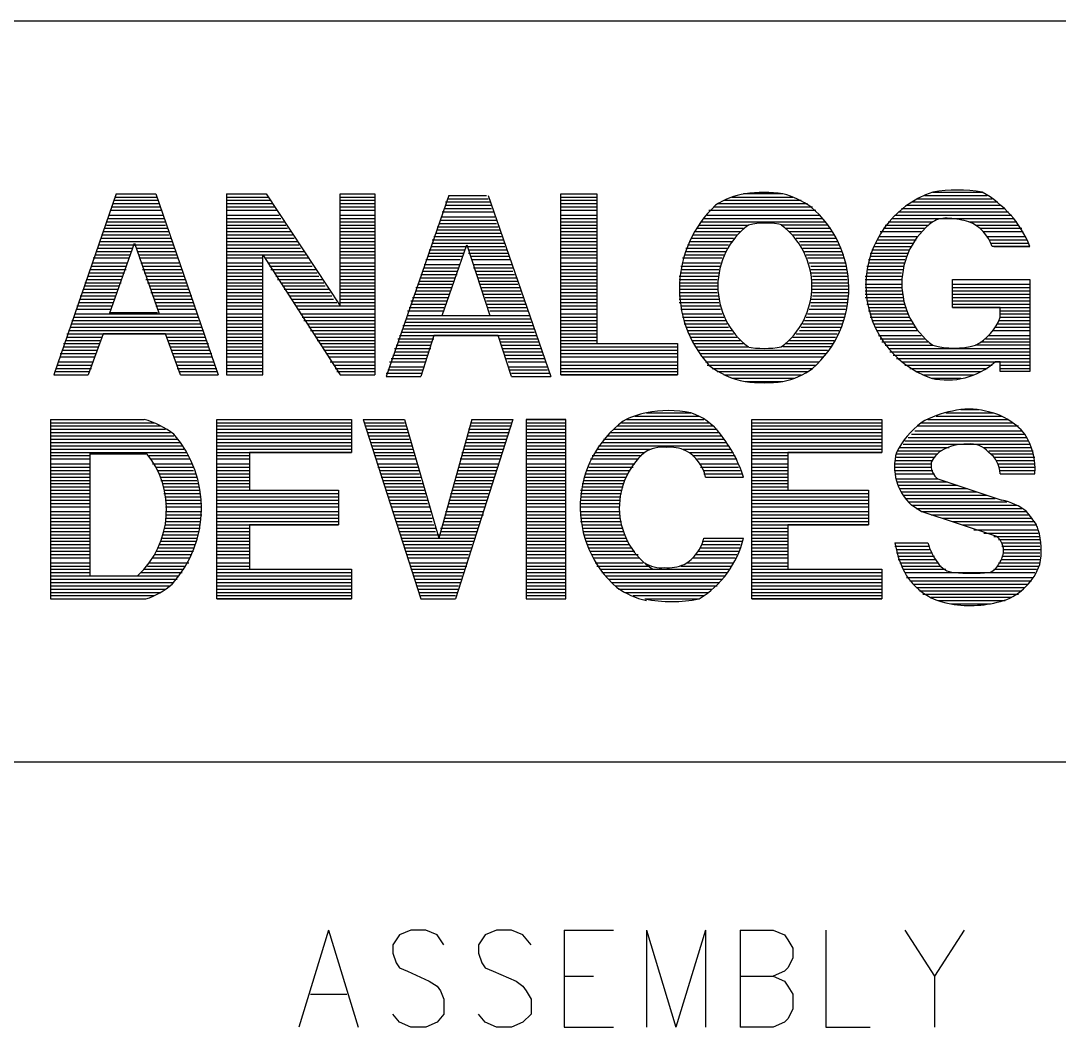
# Model space of a CAD drawing. Extents: x 11.9 to 28.1, y 10.8 to 21.2.
# Drawn here: x 25.969 to 26.6, y 11.438 to 12.049 of the extents above; entities that cross this region are included whole.
import ezdxf

# ---------------------------------------------------------------- set-up
doc = ezdxf.new("R2010")
doc.units = 0
doc.header["$MEASUREMENT"] = 0
doc.layers.add('LAYNR1', color=2, linetype='Continuous')

msp = doc.modelspace()

# ---------------------------------------------------------------- linework, layer by layer
at = {"layer": 'LAYNR1', "color": 7}
for points in [[(23.388, 12.049), (28.092, 12.049)], [(26.027, 11.944), (25.989, 11.834)], [(26.026, 11.942), (26.052, 11.942)], [(26.027, 11.944), (26.051, 11.944)], [(26.051, 11.944), (26.089, 11.834)], [(26.094, 11.944), (26.094, 11.834)], [(26.094, 11.944), (26.118, 11.944)], [(26.094, 11.942), (26.119, 11.942)], [(26.118, 11.944), (26.163, 11.876)], [(26.163, 11.944), (26.184, 11.944)], [(26.163, 11.876), (26.163, 11.944)], [(26.163, 11.944), (26.184, 11.944)], [(26.163, 11.942), (26.184, 11.942)], [(26.184, 11.944), (26.184, 11.834)], [(26.229, 11.943), (26.191, 11.833)], [(26.229, 11.943), (26.252, 11.943)], [(26.253, 11.943), (26.291, 11.833)], [(26.297, 11.944), (26.319, 11.944)], [(26.297, 11.834), (26.297, 11.944)], [(26.297, 11.944), (26.319, 11.944)], [(26.297, 11.942), (26.319, 11.942)], [(26.319, 11.944), (26.319, 11.853)], [(26.401, 11.942), (26.438, 11.942)], [(26.432, 11.944), (26.408, 11.944)], [(26.518, 11.943), (26.556, 11.943)], [(26.523, 11.945), (26.553, 11.945)], [(26.024, 11.936), (26.054, 11.936)], [(26.025, 11.938), (26.053, 11.938)], [(26.026, 11.94), (26.052, 11.94)], [(26.094, 11.94), (26.121, 11.94)], [(26.094, 11.938), (26.122, 11.938)], [(26.094, 11.936), (26.123, 11.936)], [(26.163, 11.94), (26.184, 11.94)], [(26.163, 11.938), (26.184, 11.938)], [(26.163, 11.936), (26.184, 11.936)], [(26.227, 11.939), (26.254, 11.939)], [(26.227, 11.937), (26.255, 11.937)], [(26.228, 11.941), (26.253, 11.941)], [(26.297, 11.94), (26.319, 11.94)], [(26.297, 11.938), (26.319, 11.938)], [(26.297, 11.936), (26.319, 11.936)], [(26.39, 11.936), (26.45, 11.936)], [(26.392, 11.938), (26.447, 11.938)], [(26.396, 11.94), (26.443, 11.94)], [(26.507, 11.937), (26.564, 11.937)], [(26.51, 11.939), (26.562, 11.939)], [(26.513, 11.941), (26.559, 11.941)], [(26.022, 11.929), (26.056, 11.929)], [(26.023, 11.931), (26.055, 11.931)], [(26.024, 11.934), (26.054, 11.934)], [(26.094, 11.934), (26.125, 11.934)], [(26.094, 11.931), (26.126, 11.931)], [(26.094, 11.929), (26.127, 11.929)], [(26.163, 11.934), (26.184, 11.934)], [(26.163, 11.931), (26.184, 11.931)], [(26.163, 11.929), (26.184, 11.929)], [(26.225, 11.933), (26.256, 11.933)], [(26.225, 11.93), (26.257, 11.93)], [(26.226, 11.935), (26.255, 11.935)], [(26.297, 11.934), (26.319, 11.934)], [(26.297, 11.931), (26.319, 11.931)], [(26.297, 11.929), (26.319, 11.929)], [(26.384, 11.929), (26.456, 11.929)], [(26.386, 11.931), (26.454, 11.931)], [(26.387, 11.934), (26.452, 11.934)], [(26.498, 11.929), (26.572, 11.929)], [(26.5, 11.931), (26.571, 11.931)], [(26.502, 11.933), (26.569, 11.933)], [(26.504, 11.935), (26.567, 11.935)], [(26.02, 11.923), (26.058, 11.923)], [(26.021, 11.927), (26.057, 11.927)], [(26.021, 11.925), (26.057, 11.925)], [(26.094, 11.927), (26.129, 11.927)], [(26.094, 11.925), (26.13, 11.925)], [(26.094, 11.923), (26.131, 11.923)], [(26.163, 11.927), (26.184, 11.927)], [(26.163, 11.925), (26.184, 11.925)], [(26.163, 11.923), (26.184, 11.923)], [(26.222, 11.924), (26.259, 11.924)], [(26.223, 11.926), (26.258, 11.926)], [(26.224, 11.928), (26.258, 11.928)], [(26.297, 11.927), (26.319, 11.927)], [(26.297, 11.925), (26.319, 11.925)], [(26.297, 11.923), (26.319, 11.923)], [(26.38, 11.923), (26.408, 11.923)], [(26.381, 11.925), (26.411, 11.925)], [(26.382, 11.927), (26.458, 11.927)], [(26.459, 11.925), (26.431, 11.925)], [(26.434, 11.923), (26.461, 11.923)], [(26.493, 11.923), (26.518, 11.923)], [(26.494, 11.925), (26.52, 11.925)], [(26.496, 11.927), (26.523, 11.927)], [(26.545, 11.927), (26.574, 11.927)], [(26.549, 11.925), (26.575, 11.925)], [(26.552, 11.923), (26.577, 11.923)], [(26.018, 11.919), (26.059, 11.919)], [(26.018, 11.917), (26.06, 11.917)], [(26.019, 11.921), (26.059, 11.921)], [(26.094, 11.921), (26.133, 11.921)], [(26.094, 11.919), (26.134, 11.919)], [(26.094, 11.917), (26.135, 11.917)], [(26.163, 11.921), (26.184, 11.921)], [(26.163, 11.919), (26.184, 11.919)], [(26.163, 11.917), (26.184, 11.917)], [(26.22, 11.918), (26.261, 11.918)], [(26.221, 11.92), (26.261, 11.92)], [(26.222, 11.922), (26.26, 11.922)], [(26.297, 11.921), (26.319, 11.921)], [(26.297, 11.919), (26.319, 11.919)], [(26.297, 11.917), (26.319, 11.917)], [(26.376, 11.917), (26.402, 11.917)], [(26.377, 11.919), (26.404, 11.919)], [(26.378, 11.921), (26.406, 11.921)], [(26.436, 11.921), (26.462, 11.921)], [(26.438, 11.919), (26.463, 11.919)], [(26.44, 11.917), (26.464, 11.917)], [(26.49, 11.918), (26.514, 11.918)], [(26.491, 11.921), (26.516, 11.921)], [(26.554, 11.921), (26.578, 11.921)], [(26.556, 11.918), (26.579, 11.918)], [(26.016, 11.913), (26.062, 11.913)], [(26.016, 11.911), (26.037, 11.911)], [(26.017, 11.915), (26.061, 11.915)], [(26.023, 11.871), (26.038, 11.914)], [(26.038, 11.914), (26.053, 11.871)], [(26.039, 11.911), (26.062, 11.911)], [(26.094, 11.915), (26.137, 11.915)], [(26.094, 11.913), (26.138, 11.913)], [(26.094, 11.911), (26.139, 11.911)], [(26.163, 11.915), (26.184, 11.915)], [(26.163, 11.913), (26.184, 11.913)], [(26.163, 11.911), (26.184, 11.911)], [(26.217, 11.91), (26.239, 11.91)], [(26.218, 11.912), (26.263, 11.912)], [(26.219, 11.916), (26.262, 11.916)], [(26.219, 11.914), (26.263, 11.914)], [(26.225, 11.87), (26.24, 11.913)], [(26.24, 11.913), (26.254, 11.87)], [(26.241, 11.91), (26.264, 11.91)], [(26.297, 11.915), (26.319, 11.915)], [(26.297, 11.913), (26.319, 11.913)], [(26.297, 11.911), (26.319, 11.911)], [(26.373, 11.911), (26.398, 11.911)], [(26.374, 11.913), (26.399, 11.913)], [(26.375, 11.915), (26.401, 11.915)], [(26.442, 11.915), (26.465, 11.915)], [(26.443, 11.913), (26.466, 11.913)], [(26.444, 11.911), (26.467, 11.911)], [(26.486, 11.91), (26.509, 11.91)], [(26.487, 11.912), (26.51, 11.912)], [(26.488, 11.914), (26.511, 11.914)], [(26.489, 11.916), (26.513, 11.916)], [(26.557, 11.916), (26.58, 11.916)], [(26.558, 11.914), (26.581, 11.914)], [(26.582, 11.912), (26.559, 11.912)], [(26.56, 11.912), (26.582, 11.912)], [(26.013, 11.905), (26.035, 11.905)], [(26.014, 11.907), (26.035, 11.907)], [(26.015, 11.909), (26.036, 11.909)], [(26.04, 11.909), (26.063, 11.909)], [(26.041, 11.907), (26.064, 11.907)], [(26.041, 11.905), (26.064, 11.905)], [(26.094, 11.909), (26.141, 11.909)], [(26.094, 11.907), (26.142, 11.907)], [(26.094, 11.905), (26.116, 11.905)], [(26.116, 11.834), (26.116, 11.907)], [(26.116, 11.907), (26.163, 11.834)], [(26.117, 11.905), (26.144, 11.905)], [(26.163, 11.909), (26.184, 11.909)], [(26.163, 11.907), (26.184, 11.907)], [(26.163, 11.905), (26.184, 11.905)], [(26.215, 11.904), (26.236, 11.904)], [(26.216, 11.906), (26.237, 11.906)], [(26.217, 11.908), (26.238, 11.908)], [(26.241, 11.908), (26.265, 11.908)], [(26.242, 11.906), (26.266, 11.906)], [(26.243, 11.904), (26.266, 11.904)], [(26.297, 11.909), (26.319, 11.909)], [(26.297, 11.907), (26.319, 11.907)], [(26.297, 11.905), (26.319, 11.905)], [(26.371, 11.905), (26.395, 11.905)], [(26.372, 11.907), (26.396, 11.907)], [(26.373, 11.909), (26.397, 11.909)], [(26.445, 11.909), (26.468, 11.909)], [(26.446, 11.907), (26.469, 11.907)], [(26.447, 11.905), (26.469, 11.905)], [(26.484, 11.904), (26.506, 11.904)], [(26.485, 11.908), (26.508, 11.908)], [(26.485, 11.906), (26.507, 11.906)], [(26.011, 11.898), (26.033, 11.898)], [(26.012, 11.9), (26.033, 11.9)], [(26.013, 11.902), (26.034, 11.902)], [(26.042, 11.902), (26.065, 11.902)], [(26.043, 11.9), (26.066, 11.9)], [(26.043, 11.898), (26.067, 11.898)], [(26.094, 11.902), (26.116, 11.902)], [(26.094, 11.9), (26.116, 11.9)], [(26.094, 11.898), (26.116, 11.898)], [(26.119, 11.902), (26.145, 11.902)], [(26.12, 11.9), (26.146, 11.9)], [(26.121, 11.898), (26.148, 11.898)], [(26.163, 11.902), (26.184, 11.902)], [(26.163, 11.9), (26.184, 11.9)], [(26.163, 11.898), (26.184, 11.898)], [(26.214, 11.901), (26.236, 11.901)], [(26.214, 11.899), (26.235, 11.899)], [(26.244, 11.901), (26.267, 11.901)], [(26.244, 11.899), (26.268, 11.899)], [(26.297, 11.902), (26.319, 11.902)], [(26.297, 11.9), (26.319, 11.9)], [(26.297, 11.898), (26.319, 11.898)], [(26.37, 11.9), (26.394, 11.9)], [(26.37, 11.898), (26.393, 11.898)], [(26.371, 11.902), (26.394, 11.902)], [(26.448, 11.902), (26.47, 11.902)], [(26.449, 11.9), (26.47, 11.9)], [(26.449, 11.898), (26.471, 11.898)], [(26.483, 11.9), (26.505, 11.9)], [(26.483, 11.898), (26.505, 11.898)], [(26.484, 11.902), (26.506, 11.902)], [(26.009, 11.892), (26.03, 11.892)], [(26.01, 11.894), (26.031, 11.894)], [(26.011, 11.896), (26.032, 11.896)], [(26.044, 11.896), (26.067, 11.896)], [(26.045, 11.894), (26.068, 11.894)], [(26.045, 11.892), (26.069, 11.892)], [(26.094, 11.896), (26.116, 11.896)], [(26.094, 11.894), (26.116, 11.894)], [(26.094, 11.892), (26.116, 11.892)], [(26.123, 11.896), (26.149, 11.896)], [(26.124, 11.894), (26.15, 11.894)], [(26.125, 11.892), (26.152, 11.892)], [(26.163, 11.896), (26.184, 11.896)], [(26.163, 11.894), (26.184, 11.894)], [(26.163, 11.892), (26.184, 11.892)], [(26.211, 11.891), (26.232, 11.891)], [(26.212, 11.895), (26.234, 11.895)], [(26.212, 11.893), (26.233, 11.893)], [(26.213, 11.897), (26.234, 11.897)], [(26.245, 11.897), (26.268, 11.897)], [(26.246, 11.895), (26.269, 11.895)], [(26.247, 11.893), (26.27, 11.893)], [(26.247, 11.891), (26.271, 11.891)], [(26.297, 11.896), (26.319, 11.896)], [(26.297, 11.894), (26.319, 11.894)], [(26.297, 11.892), (26.319, 11.892)], [(26.369, 11.894), (26.393, 11.894)], [(26.369, 11.892), (26.392, 11.892)], [(26.37, 11.896), (26.393, 11.896)], [(26.449, 11.896), (26.471, 11.896)], [(26.45, 11.894), (26.471, 11.894)], [(26.45, 11.892), (26.471, 11.892)], [(26.482, 11.894), (26.504, 11.894)], [(26.482, 11.892), (26.504, 11.892)], [(26.483, 11.896), (26.504, 11.896)], [(26.535, 11.892), (26.582, 11.892)], [(26.535, 11.875), (26.535, 11.892)], [(26.535, 11.892), (26.582, 11.892)], [(26.582, 11.892), (26.582, 11.836)], [(26.007, 11.886), (26.028, 11.886)], [(26.008, 11.89), (26.03, 11.89)], [(26.008, 11.888), (26.029, 11.888)], [(26.046, 11.89), (26.07, 11.89)], [(26.047, 11.888), (26.07, 11.888)], [(26.048, 11.886), (26.071, 11.886)], [(26.094, 11.89), (26.116, 11.89)], [(26.094, 11.888), (26.116, 11.888)], [(26.094, 11.886), (26.116, 11.886)], [(26.127, 11.89), (26.153, 11.89)], [(26.128, 11.888), (26.154, 11.888)], [(26.129, 11.886), (26.156, 11.886)], [(26.163, 11.89), (26.184, 11.89)], [(26.163, 11.888), (26.184, 11.888)], [(26.163, 11.886), (26.184, 11.886)], [(26.209, 11.887), (26.231, 11.887)], [(26.209, 11.885), (26.23, 11.885)], [(26.21, 11.889), (26.231, 11.889)], [(26.248, 11.889), (26.271, 11.889)], [(26.249, 11.887), (26.272, 11.887)], [(26.249, 11.885), (26.273, 11.885)], [(26.297, 11.89), (26.319, 11.89)], [(26.297, 11.888), (26.319, 11.888)], [(26.297, 11.886), (26.319, 11.886)], [(26.369, 11.89), (26.392, 11.89)], [(26.369, 11.888), (26.392, 11.888)], [(26.369, 11.886), (26.392, 11.886)], [(26.45, 11.89), (26.472, 11.89)], [(26.45, 11.888), (26.472, 11.888)], [(26.45, 11.886), (26.472, 11.886)], [(26.482, 11.889), (26.504, 11.889)], [(26.482, 11.887), (26.504, 11.887)], [(26.482, 11.885), (26.504, 11.885)], [(26.535, 11.889), (26.582, 11.889)], [(26.535, 11.887), (26.582, 11.887)], [(26.535, 11.885), (26.582, 11.885)], [(26.005, 11.882), (26.027, 11.882)], [(26.005, 11.88), (26.026, 11.88)], [(26.006, 11.884), (26.027, 11.884)], [(26.048, 11.884), (26.072, 11.884)], [(26.049, 11.882), (26.073, 11.882)], [(26.05, 11.88), (26.073, 11.88)], [(26.094, 11.884), (26.116, 11.884)], [(26.094, 11.882), (26.116, 11.882)], [(26.094, 11.88), (26.116, 11.88)], [(26.131, 11.884), (26.157, 11.884)], [(26.132, 11.882), (26.158, 11.882)], [(26.134, 11.88), (26.159, 11.88)], [(26.163, 11.884), (26.184, 11.884)], [(26.163, 11.882), (26.184, 11.882)], [(26.163, 11.88), (26.184, 11.88)], [(26.206, 11.879), (26.228, 11.879)], [(26.207, 11.881), (26.229, 11.881)], [(26.208, 11.883), (26.229, 11.883)], [(26.25, 11.883), (26.273, 11.883)], [(26.251, 11.881), (26.274, 11.881)], [(26.252, 11.879), (26.275, 11.879)], [(26.297, 11.884), (26.319, 11.884)], [(26.297, 11.882), (26.319, 11.882)], [(26.297, 11.88), (26.319, 11.88)], [(26.369, 11.884), (26.392, 11.884)], [(26.369, 11.882), (26.393, 11.882)], [(26.369, 11.88), (26.393, 11.88)], [(26.449, 11.88), (26.471, 11.88)], [(26.45, 11.884), (26.472, 11.884)], [(26.45, 11.882), (26.472, 11.882)], [(26.482, 11.883), (26.505, 11.883)], [(26.482, 11.881), (26.505, 11.881)], [(26.483, 11.879), (26.505, 11.879)], [(26.535, 11.883), (26.582, 11.883)], [(26.535, 11.881), (26.582, 11.881)], [(26.535, 11.879), (26.582, 11.879)], [(26.003, 11.876), (26.024, 11.876)], [(26.003, 11.874), (26.024, 11.874)], [(26.004, 11.878), (26.025, 11.878)], [(26.023, 11.872), (26.052, 11.872)], [(26.051, 11.878), (26.074, 11.878)], [(26.051, 11.876), (26.075, 11.876)], [(26.052, 11.874), (26.075, 11.874)], [(26.094, 11.878), (26.116, 11.878)], [(26.094, 11.876), (26.116, 11.876)], [(26.094, 11.874), (26.116, 11.874)], [(26.135, 11.878), (26.161, 11.878)], [(26.136, 11.876), (26.184, 11.876)], [(26.137, 11.874), (26.184, 11.874)], [(26.163, 11.878), (26.184, 11.878)], [(26.204, 11.873), (26.226, 11.873)], [(26.205, 11.875), (26.226, 11.875)], [(26.206, 11.877), (26.227, 11.877)], [(26.252, 11.877), (26.276, 11.877)], [(26.253, 11.875), (26.276, 11.875)], [(26.254, 11.873), (26.277, 11.873)], [(26.297, 11.878), (26.319, 11.878)], [(26.297, 11.876), (26.319, 11.876)], [(26.297, 11.874), (26.319, 11.874)], [(26.369, 11.878), (26.393, 11.878)], [(26.37, 11.876), (26.394, 11.876)], [(26.37, 11.874), (26.394, 11.874)], [(26.448, 11.874), (26.47, 11.874)], [(26.449, 11.878), (26.471, 11.878)], [(26.449, 11.876), (26.471, 11.876)], [(26.483, 11.877), (26.506, 11.877)], [(26.484, 11.875), (26.507, 11.875)], [(26.484, 11.873), (26.507, 11.873)], [(26.535, 11.877), (26.582, 11.877)], [(26.535, 11.875), (26.582, 11.875)], [(26.564, 11.875), (26.535, 11.875)], [(26.564, 11.869), (26.564, 11.875)], [(26.564, 11.873), (26.582, 11.873)], [(26, 11.867), (26.077, 11.867)], [(26.001, 11.869), (26.077, 11.869)], [(26.002, 11.871), (26.076, 11.871)], [(26.094, 11.871), (26.116, 11.871)], [(26.094, 11.869), (26.116, 11.869)], [(26.094, 11.867), (26.116, 11.867)], [(26.139, 11.871), (26.184, 11.871)], [(26.14, 11.869), (26.184, 11.869)], [(26.141, 11.867), (26.184, 11.867)], [(26.202, 11.866), (26.279, 11.866)], [(26.203, 11.868), (26.279, 11.868)], [(26.204, 11.87), (26.278, 11.87)], [(26.225, 11.87), (26.254, 11.87)], [(26.297, 11.871), (26.319, 11.871)], [(26.297, 11.869), (26.319, 11.869)], [(26.297, 11.867), (26.319, 11.867)], [(26.371, 11.871), (26.395, 11.871)], [(26.371, 11.869), (26.396, 11.869)], [(26.372, 11.867), (26.397, 11.867)], [(26.445, 11.867), (26.469, 11.867)], [(26.446, 11.869), (26.469, 11.869)], [(26.447, 11.871), (26.47, 11.871)], [(26.485, 11.871), (26.508, 11.871)], [(26.485, 11.869), (26.509, 11.869)], [(26.486, 11.867), (26.51, 11.867)], [(26.563, 11.867), (26.582, 11.867)], [(26.564, 11.871), (26.582, 11.871)], [(26.564, 11.869), (26.582, 11.869)], [(25.998, 11.861), (26.08, 11.861)], [(25.999, 11.863), (26.079, 11.863)], [(26, 11.865), (26.078, 11.865)], [(26.094, 11.865), (26.116, 11.865)], [(26.094, 11.863), (26.116, 11.863)], [(26.094, 11.861), (26.116, 11.861)], [(26.143, 11.865), (26.184, 11.865)], [(26.144, 11.863), (26.184, 11.863)], [(26.145, 11.861), (26.184, 11.861)], [(26.2, 11.86), (26.281, 11.86)], [(26.201, 11.864), (26.28, 11.864)], [(26.201, 11.862), (26.281, 11.862)], [(26.297, 11.865), (26.319, 11.865)], [(26.297, 11.863), (26.319, 11.863)], [(26.297, 11.861), (26.319, 11.861)], [(26.372, 11.865), (26.398, 11.865)], [(26.373, 11.863), (26.399, 11.863)], [(26.374, 11.861), (26.401, 11.861)], [(26.442, 11.861), (26.466, 11.861)], [(26.443, 11.863), (26.467, 11.863)], [(26.444, 11.865), (26.468, 11.865)], [(26.487, 11.865), (26.511, 11.865)], [(26.488, 11.863), (26.513, 11.863)], [(26.489, 11.861), (26.514, 11.861)], [(26.559, 11.861), (26.582, 11.861)], [(26.561, 11.863), (26.582, 11.863)], [(26.562, 11.865), (26.582, 11.865)], [(25.996, 11.855), (26.017, 11.855)], [(25.997, 11.859), (26.08, 11.859)], [(25.997, 11.857), (26.018, 11.857)], [(26.019, 11.859), (26.01, 11.834)], [(26.057, 11.859), (26.019, 11.859)], [(26.066, 11.834), (26.057, 11.859)], [(26.058, 11.857), (26.081, 11.857)], [(26.059, 11.855), (26.082, 11.855)], [(26.094, 11.859), (26.116, 11.859)], [(26.094, 11.857), (26.116, 11.857)], [(26.094, 11.855), (26.116, 11.855)], [(26.147, 11.859), (26.184, 11.859)], [(26.148, 11.857), (26.184, 11.857)], [(26.149, 11.855), (26.184, 11.855)], [(26.198, 11.856), (26.22, 11.856)], [(26.198, 11.854), (26.219, 11.854)], [(26.199, 11.858), (26.282, 11.858)], [(26.22, 11.858), (26.212, 11.833)], [(26.259, 11.858), (26.22, 11.858)], [(26.267, 11.833), (26.259, 11.858)], [(26.26, 11.856), (26.283, 11.856)], [(26.26, 11.854), (26.284, 11.854)], [(26.297, 11.859), (26.319, 11.859)], [(26.297, 11.857), (26.319, 11.857)], [(26.297, 11.855), (26.319, 11.855)], [(26.375, 11.859), (26.402, 11.859)], [(26.376, 11.857), (26.404, 11.857)], [(26.377, 11.855), (26.406, 11.855)], [(26.436, 11.855), (26.463, 11.855)], [(26.438, 11.857), (26.464, 11.857)], [(26.44, 11.859), (26.465, 11.859)], [(26.49, 11.858), (26.516, 11.858)], [(26.491, 11.856), (26.518, 11.856)], [(26.492, 11.854), (26.52, 11.854)], [(26.552, 11.854), (26.582, 11.854)], [(26.555, 11.856), (26.582, 11.856)], [(26.557, 11.858), (26.582, 11.858)], [(25.993, 11.847), (26.015, 11.847)], [(25.994, 11.849), (26.015, 11.849)], [(25.995, 11.853), (26.017, 11.853)], [(25.995, 11.851), (26.016, 11.851)], [(26.059, 11.853), (26.083, 11.853)], [(26.06, 11.851), (26.083, 11.851)], [(26.061, 11.849), (26.084, 11.849)], [(26.061, 11.847), (26.085, 11.847)], [(26.094, 11.853), (26.116, 11.853)], [(26.094, 11.851), (26.116, 11.851)], [(26.094, 11.849), (26.116, 11.849)], [(26.094, 11.847), (26.116, 11.847)], [(26.151, 11.853), (26.184, 11.853)], [(26.152, 11.851), (26.184, 11.851)], [(26.153, 11.849), (26.184, 11.849)], [(26.155, 11.847), (26.184, 11.847)], [(26.196, 11.85), (26.218, 11.85)], [(26.196, 11.848), (26.217, 11.848)], [(26.197, 11.852), (26.218, 11.852)], [(26.261, 11.852), (26.284, 11.852)], [(26.262, 11.85), (26.285, 11.85)], [(26.262, 11.848), (26.286, 11.848)], [(26.297, 11.853), (26.368, 11.853)], [(26.297, 11.851), (26.368, 11.851)], [(26.297, 11.849), (26.368, 11.849)], [(26.297, 11.847), (26.368, 11.847)], [(26.319, 11.853), (26.368, 11.853)], [(26.368, 11.853), (26.368, 11.834)], [(26.378, 11.853), (26.408, 11.853)], [(26.379, 11.851), (26.41, 11.851)], [(26.38, 11.849), (26.459, 11.849)], [(26.382, 11.847), (26.458, 11.847)], [(26.461, 11.851), (26.432, 11.851)], [(26.434, 11.853), (26.462, 11.853)], [(26.494, 11.852), (26.523, 11.852)], [(26.496, 11.85), (26.582, 11.85)], [(26.497, 11.848), (26.582, 11.848)], [(26.582, 11.852), (26.549, 11.852)], [(25.992, 11.842), (26.013, 11.842)], [(25.993, 11.845), (26.014, 11.845)], [(26.062, 11.845), (26.085, 11.845)], [(26.063, 11.842), (26.086, 11.842)], [(26.094, 11.845), (26.116, 11.845)], [(26.094, 11.842), (26.116, 11.842)], [(26.156, 11.845), (26.184, 11.845)], [(26.157, 11.842), (26.184, 11.842)], [(26.193, 11.842), (26.215, 11.842)], [(26.194, 11.844), (26.215, 11.844)], [(26.195, 11.846), (26.216, 11.846)], [(26.263, 11.846), (26.286, 11.846)], [(26.264, 11.844), (26.287, 11.844)], [(26.265, 11.842), (26.288, 11.842)], [(26.297, 11.845), (26.368, 11.845)], [(26.297, 11.842), (26.368, 11.842)], [(26.383, 11.845), (26.456, 11.845)], [(26.385, 11.842), (26.454, 11.842)], [(26.499, 11.846), (26.582, 11.846)], [(26.501, 11.844), (26.582, 11.844)], [(26.504, 11.842), (26.582, 11.842)], [(26.564, 11.842), (26.561, 11.842)], [(26.564, 11.836), (26.564, 11.842)], [(25.99, 11.838), (26.012, 11.838)], [(25.99, 11.836), (26.011, 11.836)], [(25.991, 11.84), (26.012, 11.84)], [(26.064, 11.84), (26.087, 11.84)], [(26.064, 11.838), (26.088, 11.838)], [(26.065, 11.836), (26.088, 11.836)], [(26.094, 11.84), (26.116, 11.84)], [(26.094, 11.838), (26.116, 11.838)], [(26.094, 11.836), (26.116, 11.836)], [(26.159, 11.84), (26.184, 11.84)], [(26.16, 11.838), (26.184, 11.838)], [(26.161, 11.836), (26.184, 11.836)], [(26.191, 11.835), (26.213, 11.835)], [(26.192, 11.837), (26.213, 11.837)], [(26.193, 11.839), (26.214, 11.839)], [(26.265, 11.839), (26.289, 11.839)], [(26.266, 11.837), (26.289, 11.837)], [(26.267, 11.835), (26.29, 11.835)], [(26.297, 11.84), (26.368, 11.84)], [(26.297, 11.838), (26.368, 11.838)], [(26.297, 11.836), (26.368, 11.836)], [(26.386, 11.84), (26.452, 11.84)], [(26.389, 11.838), (26.45, 11.838)], [(26.392, 11.836), (26.447, 11.836)], [(26.506, 11.84), (26.559, 11.84)], [(26.509, 11.838), (26.556, 11.838)], [(26.513, 11.836), (26.552, 11.836)], [(26.564, 11.84), (26.582, 11.84)], [(26.564, 11.838), (26.582, 11.838)], [(26.582, 11.836), (26.564, 11.836)], [(25.989, 11.834), (26.01, 11.834)], [(26.066, 11.834), (26.089, 11.834)], [(26.094, 11.834), (26.116, 11.834)], [(26.094, 11.834), (26.116, 11.834)], [(26.163, 11.834), (26.184, 11.834)], [(26.191, 11.833), (26.212, 11.833)], [(26.267, 11.833), (26.291, 11.833)], [(26.297, 11.834), (26.368, 11.834)], [(26.368, 11.834), (26.297, 11.834)], [(26.396, 11.834), (26.443, 11.834)], [(26.401, 11.832), (26.439, 11.832)], [(26.409, 11.83), (26.432, 11.83)], [(26.517, 11.834), (26.548, 11.834)], [(26.522, 11.832), (26.54, 11.832)], [(26.342, 11.809), (26.381, 11.809)], [(26.349, 11.811), (26.376, 11.811)], [(26.525, 11.809), (26.565, 11.809)], [(26.531, 11.811), (26.56, 11.811)], [(26.54, 11.813), (26.551, 11.813)], [(25.987, 11.807), (26.044, 11.807)], [(25.987, 11.807), (25.987, 11.698)], [(25.987, 11.805), (26.05, 11.805)], [(25.987, 11.803), (26.054, 11.803)], [(26.088, 11.807), (26.17, 11.807)], [(26.088, 11.807), (26.17, 11.807)], [(26.088, 11.698), (26.088, 11.807)], [(26.088, 11.805), (26.17, 11.805)], [(26.088, 11.803), (26.17, 11.803)], [(26.17, 11.807), (26.17, 11.787)], [(26.177, 11.807), (26.202, 11.807)], [(26.177, 11.807), (26.212, 11.698)], [(26.178, 11.805), (26.202, 11.805)], [(26.178, 11.803), (26.203, 11.803)], [(26.202, 11.807), (26.223, 11.735)], [(26.243, 11.807), (26.223, 11.735)], [(26.268, 11.807), (26.233, 11.698)], [(26.242, 11.803), (26.267, 11.803)], [(26.243, 11.807), (26.268, 11.807)], [(26.243, 11.805), (26.267, 11.805)], [(26.276, 11.807), (26.3, 11.807)], [(26.276, 11.807), (26.276, 11.698)], [(26.3, 11.807), (26.276, 11.807)], [(26.276, 11.805), (26.3, 11.805)], [(26.276, 11.803), (26.3, 11.803)], [(26.3, 11.698), (26.3, 11.807)], [(26.331, 11.803), (26.39, 11.803)], [(26.334, 11.805), (26.387, 11.805)], [(26.337, 11.807), (26.384, 11.807)], [(26.413, 11.807), (26.492, 11.807)], [(26.413, 11.807), (26.492, 11.807)], [(26.413, 11.698), (26.413, 11.807)], [(26.413, 11.805), (26.492, 11.805)], [(26.413, 11.803), (26.492, 11.803)], [(26.492, 11.807), (26.492, 11.787)], [(26.514, 11.803), (26.575, 11.803)], [(26.516, 11.805), (26.572, 11.805)], [(26.52, 11.807), (26.569, 11.807)], [(25.987, 11.801), (26.057, 11.801)], [(25.987, 11.799), (26.06, 11.799)], [(25.987, 11.797), (26.062, 11.797)], [(26.088, 11.801), (26.17, 11.801)], [(26.088, 11.799), (26.17, 11.799)], [(26.088, 11.797), (26.17, 11.797)], [(26.179, 11.801), (26.204, 11.801)], [(26.18, 11.799), (26.204, 11.799)], [(26.18, 11.797), (26.205, 11.797)], [(26.24, 11.797), (26.265, 11.797)], [(26.241, 11.801), (26.266, 11.801)], [(26.241, 11.799), (26.265, 11.799)], [(26.276, 11.801), (26.3, 11.801)], [(26.276, 11.799), (26.3, 11.799)], [(26.276, 11.797), (26.3, 11.797)], [(26.325, 11.797), (26.395, 11.797)], [(26.327, 11.799), (26.393, 11.799)], [(26.329, 11.801), (26.392, 11.801)], [(26.413, 11.801), (26.492, 11.801)], [(26.413, 11.799), (26.492, 11.799)], [(26.413, 11.797), (26.492, 11.797)], [(26.51, 11.798), (26.579, 11.798)], [(26.512, 11.8), (26.577, 11.8)], [(25.987, 11.795), (26.064, 11.795)], [(25.987, 11.793), (26.066, 11.793)], [(25.987, 11.791), (26.067, 11.791)], [(26.088, 11.795), (26.17, 11.795)], [(26.088, 11.793), (26.17, 11.793)], [(26.088, 11.791), (26.17, 11.791)], [(26.181, 11.795), (26.205, 11.795)], [(26.182, 11.793), (26.206, 11.793)], [(26.182, 11.791), (26.207, 11.791)], [(26.239, 11.793), (26.263, 11.793)], [(26.239, 11.791), (26.263, 11.791)], [(26.24, 11.795), (26.264, 11.795)], [(26.276, 11.795), (26.3, 11.795)], [(26.276, 11.793), (26.3, 11.793)], [(26.276, 11.791), (26.3, 11.791)], [(26.32, 11.791), (26.364, 11.791)], [(26.322, 11.793), (26.366, 11.793)], [(26.323, 11.795), (26.396, 11.795)], [(26.362, 11.791), (26.399, 11.791)], [(26.365, 11.793), (26.398, 11.793)], [(26.413, 11.795), (26.492, 11.795)], [(26.413, 11.793), (26.492, 11.793)], [(26.413, 11.791), (26.492, 11.791)], [(26.503, 11.79), (26.533, 11.79)], [(26.505, 11.792), (26.582, 11.792)], [(26.506, 11.794), (26.581, 11.794)], [(26.508, 11.796), (26.58, 11.796)], [(26.554, 11.79), (26.583, 11.79)], [(25.987, 11.789), (26.068, 11.789)], [(25.987, 11.787), (26.07, 11.787)], [(25.987, 11.785), (26.011, 11.785)], [(26.011, 11.787), (26.011, 11.712)], [(26.011, 11.786), (26.045, 11.786)], [(26.047, 11.785), (26.071, 11.785)], [(26.088, 11.789), (26.17, 11.789)], [(26.088, 11.787), (26.17, 11.787)], [(26.088, 11.785), (26.108, 11.785)], [(26.17, 11.787), (26.108, 11.787)], [(26.108, 11.787), (26.108, 11.764)], [(26.183, 11.789), (26.207, 11.789)], [(26.184, 11.787), (26.208, 11.787)], [(26.184, 11.785), (26.208, 11.785)], [(26.237, 11.787), (26.261, 11.787)], [(26.237, 11.785), (26.261, 11.785)], [(26.238, 11.789), (26.262, 11.789)], [(26.276, 11.789), (26.3, 11.789)], [(26.276, 11.787), (26.3, 11.787)], [(26.276, 11.785), (26.3, 11.785)], [(26.316, 11.785), (26.346, 11.785)], [(26.318, 11.787), (26.348, 11.787)], [(26.319, 11.789), (26.352, 11.789)], [(26.371, 11.789), (26.4, 11.789)], [(26.375, 11.787), (26.402, 11.787)], [(26.377, 11.785), (26.403, 11.785)], [(26.413, 11.789), (26.492, 11.789)], [(26.413, 11.787), (26.492, 11.787)], [(26.413, 11.785), (26.435, 11.785)], [(26.492, 11.787), (26.435, 11.787)], [(26.435, 11.787), (26.435, 11.764)], [(26.501, 11.786), (26.526, 11.786)], [(26.501, 11.784), (26.524, 11.784)], [(26.502, 11.788), (26.528, 11.788)], [(26.557, 11.788), (26.584, 11.788)], [(26.558, 11.786), (26.584, 11.786)], [(26.56, 11.784), (26.585, 11.784)], [(25.987, 11.783), (26.011, 11.783)], [(25.987, 11.78), (26.011, 11.78)], [(25.987, 11.778), (26.011, 11.778)], [(26.048, 11.783), (26.072, 11.783)], [(26.049, 11.78), (26.073, 11.78)], [(26.051, 11.778), (26.074, 11.778)], [(26.088, 11.783), (26.108, 11.783)], [(26.088, 11.78), (26.108, 11.78)], [(26.088, 11.778), (26.108, 11.778)], [(26.185, 11.783), (26.209, 11.783)], [(26.186, 11.78), (26.21, 11.78)], [(26.186, 11.778), (26.21, 11.778)], [(26.235, 11.778), (26.259, 11.778)], [(26.236, 11.783), (26.26, 11.783)], [(26.236, 11.78), (26.259, 11.78)], [(26.276, 11.783), (26.3, 11.783)], [(26.276, 11.78), (26.3, 11.78)], [(26.276, 11.778), (26.3, 11.778)], [(26.314, 11.778), (26.341, 11.778)], [(26.315, 11.783), (26.344, 11.783)], [(26.315, 11.78), (26.342, 11.78)], [(26.38, 11.783), (26.404, 11.783)], [(26.381, 11.78), (26.405, 11.78)], [(26.382, 11.778), (26.405, 11.778)], [(26.413, 11.783), (26.435, 11.783)], [(26.413, 11.78), (26.435, 11.78)], [(26.413, 11.778), (26.435, 11.778)], [(26.5, 11.782), (26.523, 11.782)], [(26.5, 11.78), (26.522, 11.78)], [(26.5, 11.778), (26.522, 11.778)], [(26.522, 11.781), (26.522, 11.779)], [(26.562, 11.782), (26.585, 11.782)], [(26.563, 11.78), (26.585, 11.78)], [(26.563, 11.778), (26.585, 11.778)], [(25.987, 11.776), (26.011, 11.776)], [(25.987, 11.774), (26.011, 11.774)], [(25.987, 11.772), (26.011, 11.772)], [(26.052, 11.776), (26.074, 11.776)], [(26.053, 11.774), (26.075, 11.774)], [(26.054, 11.772), (26.076, 11.772)], [(26.088, 11.776), (26.108, 11.776)], [(26.088, 11.774), (26.108, 11.774)], [(26.088, 11.772), (26.108, 11.772)], [(26.187, 11.776), (26.211, 11.776)], [(26.188, 11.774), (26.211, 11.774)], [(26.188, 11.772), (26.212, 11.772)], [(26.233, 11.772), (26.257, 11.772)], [(26.234, 11.776), (26.258, 11.776)], [(26.234, 11.774), (26.257, 11.774)], [(26.276, 11.776), (26.3, 11.776)], [(26.276, 11.774), (26.3, 11.774)], [(26.276, 11.772), (26.3, 11.772)], [(26.311, 11.772), (26.337, 11.772)], [(26.312, 11.774), (26.338, 11.774)], [(26.313, 11.776), (26.339, 11.776)], [(26.384, 11.776), (26.406, 11.776)], [(26.384, 11.774), (26.407, 11.774)], [(26.385, 11.772), (26.408, 11.772)], [(26.413, 11.776), (26.435, 11.776)], [(26.413, 11.774), (26.435, 11.774)], [(26.413, 11.772), (26.435, 11.772)], [(26.5, 11.776), (26.523, 11.776)], [(26.5, 11.774), (26.524, 11.774)], [(26.564, 11.776), (26.585, 11.776)], [(26.564, 11.774), (26.585, 11.774)], [(25.987, 11.77), (26.011, 11.77)], [(25.987, 11.768), (26.011, 11.768)], [(25.987, 11.766), (26.011, 11.766)], [(26.054, 11.77), (26.076, 11.77)], [(26.055, 11.768), (26.077, 11.768)], [(26.056, 11.766), (26.077, 11.766)], [(26.088, 11.77), (26.108, 11.77)], [(26.088, 11.768), (26.108, 11.768)], [(26.088, 11.766), (26.108, 11.766)], [(26.189, 11.77), (26.212, 11.77)], [(26.19, 11.768), (26.213, 11.768)], [(26.19, 11.766), (26.214, 11.766)], [(26.232, 11.768), (26.255, 11.768)], [(26.232, 11.766), (26.255, 11.766)], [(26.233, 11.77), (26.256, 11.77)], [(26.276, 11.77), (26.3, 11.77)], [(26.276, 11.768), (26.3, 11.768)], [(26.276, 11.766), (26.3, 11.766)], [(26.31, 11.768), (26.335, 11.768)], [(26.31, 11.766), (26.335, 11.766)], [(26.311, 11.77), (26.336, 11.77)], [(26.413, 11.77), (26.435, 11.77)], [(26.413, 11.768), (26.435, 11.768)], [(26.413, 11.766), (26.435, 11.766)], [(26.501, 11.771), (26.526, 11.771)], [(26.501, 11.769), (26.532, 11.769)], [(26.502, 11.767), (26.538, 11.767)], [(26.503, 11.765), (26.544, 11.765)], [(26.526, 11.771), (26.565, 11.758)], [(25.987, 11.764), (26.011, 11.764)], [(25.987, 11.762), (26.011, 11.762)], [(25.987, 11.76), (26.011, 11.76)], [(26.056, 11.764), (26.078, 11.764)], [(26.056, 11.762), (26.078, 11.762)], [(26.057, 11.76), (26.078, 11.76)], [(26.088, 11.764), (26.162, 11.764)], [(26.088, 11.762), (26.162, 11.762)], [(26.088, 11.76), (26.162, 11.76)], [(26.108, 11.764), (26.162, 11.764)], [(26.162, 11.764), (26.162, 11.743)], [(26.191, 11.764), (26.214, 11.764)], [(26.192, 11.762), (26.215, 11.762)], [(26.192, 11.76), (26.215, 11.76)], [(26.23, 11.762), (26.253, 11.762)], [(26.23, 11.76), (26.253, 11.76)], [(26.231, 11.764), (26.254, 11.764)], [(26.276, 11.764), (26.3, 11.764)], [(26.276, 11.762), (26.3, 11.762)], [(26.276, 11.76), (26.3, 11.76)], [(26.309, 11.764), (26.334, 11.764)], [(26.309, 11.762), (26.334, 11.762)], [(26.309, 11.76), (26.333, 11.76)], [(26.413, 11.764), (26.484, 11.764)], [(26.413, 11.762), (26.484, 11.762)], [(26.413, 11.76), (26.484, 11.76)], [(26.435, 11.764), (26.484, 11.764)], [(26.484, 11.764), (26.484, 11.743)], [(26.504, 11.763), (26.55, 11.763)], [(26.505, 11.761), (26.556, 11.761)], [(26.507, 11.759), (26.561, 11.759)], [(25.987, 11.758), (26.011, 11.758)], [(25.987, 11.756), (26.011, 11.756)], [(25.987, 11.754), (26.011, 11.754)], [(26.057, 11.758), (26.078, 11.758)], [(26.057, 11.756), (26.079, 11.756)], [(26.057, 11.754), (26.079, 11.754)], [(26.088, 11.758), (26.162, 11.758)], [(26.088, 11.756), (26.162, 11.756)], [(26.088, 11.754), (26.162, 11.754)], [(26.193, 11.758), (26.216, 11.758)], [(26.194, 11.756), (26.216, 11.756)], [(26.194, 11.754), (26.217, 11.754)], [(26.228, 11.754), (26.251, 11.754)], [(26.229, 11.758), (26.252, 11.758)], [(26.229, 11.756), (26.251, 11.756)], [(26.276, 11.758), (26.3, 11.758)], [(26.276, 11.756), (26.3, 11.756)], [(26.276, 11.754), (26.3, 11.754)], [(26.309, 11.758), (26.333, 11.758)], [(26.309, 11.756), (26.333, 11.756)], [(26.309, 11.754), (26.333, 11.754)], [(26.413, 11.758), (26.484, 11.758)], [(26.413, 11.756), (26.484, 11.756)], [(26.413, 11.754), (26.484, 11.754)], [(26.508, 11.757), (26.568, 11.757)], [(26.51, 11.755), (26.574, 11.755)], [(26.516, 11.751), (26.51, 11.755)], [(26.513, 11.753), (26.577, 11.753)], [(25.987, 11.751), (26.011, 11.751)], [(25.987, 11.749), (26.011, 11.749)], [(25.987, 11.747), (26.011, 11.747)], [(26.057, 11.751), (26.079, 11.751)], [(26.057, 11.749), (26.079, 11.749)], [(26.057, 11.747), (26.078, 11.747)], [(26.088, 11.751), (26.162, 11.751)], [(26.088, 11.749), (26.162, 11.749)], [(26.088, 11.747), (26.162, 11.747)], [(26.195, 11.751), (26.218, 11.751)], [(26.196, 11.749), (26.218, 11.749)], [(26.196, 11.747), (26.219, 11.747)], [(26.226, 11.747), (26.249, 11.747)], [(26.227, 11.751), (26.25, 11.751)], [(26.227, 11.749), (26.25, 11.749)], [(26.276, 11.751), (26.3, 11.751)], [(26.276, 11.749), (26.3, 11.749)], [(26.276, 11.747), (26.3, 11.747)], [(26.309, 11.751), (26.333, 11.751)], [(26.309, 11.749), (26.333, 11.749)], [(26.309, 11.747), (26.333, 11.747)], [(26.413, 11.751), (26.484, 11.751)], [(26.413, 11.749), (26.484, 11.749)], [(26.413, 11.747), (26.484, 11.747)], [(26.516, 11.751), (26.58, 11.751)], [(26.562, 11.736), (26.516, 11.751)], [(26.522, 11.749), (26.582, 11.749)], [(26.529, 11.747), (26.583, 11.747)], [(25.987, 11.745), (26.011, 11.745)], [(25.987, 11.743), (26.011, 11.743)], [(25.987, 11.741), (26.011, 11.741)], [(26.056, 11.741), (26.078, 11.741)], [(26.057, 11.745), (26.078, 11.745)], [(26.057, 11.743), (26.078, 11.743)], [(26.088, 11.745), (26.162, 11.745)], [(26.088, 11.743), (26.162, 11.743)], [(26.088, 11.741), (26.108, 11.741)], [(26.162, 11.743), (26.108, 11.743)], [(26.108, 11.743), (26.108, 11.716)], [(26.197, 11.745), (26.219, 11.745)], [(26.198, 11.743), (26.22, 11.743)], [(26.198, 11.741), (26.221, 11.741)], [(26.224, 11.741), (26.247, 11.741)], [(26.225, 11.743), (26.247, 11.743)], [(26.226, 11.745), (26.248, 11.745)], [(26.276, 11.745), (26.3, 11.745)], [(26.276, 11.743), (26.3, 11.743)], [(26.276, 11.741), (26.3, 11.741)], [(26.309, 11.745), (26.334, 11.745)], [(26.31, 11.743), (26.334, 11.743)], [(26.31, 11.741), (26.335, 11.741)], [(26.413, 11.745), (26.484, 11.745)], [(26.413, 11.743), (26.484, 11.743)], [(26.413, 11.741), (26.435, 11.741)], [(26.484, 11.743), (26.435, 11.743)], [(26.435, 11.743), (26.435, 11.716)], [(26.535, 11.745), (26.585, 11.745)], [(26.541, 11.743), (26.586, 11.743)], [(26.548, 11.74), (26.587, 11.74)], [(25.987, 11.739), (26.011, 11.739)], [(25.987, 11.737), (26.011, 11.737)], [(25.987, 11.735), (26.011, 11.735)], [(26.055, 11.737), (26.077, 11.737)], [(26.055, 11.735), (26.076, 11.735)], [(26.056, 11.739), (26.077, 11.739)], [(26.088, 11.739), (26.108, 11.739)], [(26.088, 11.737), (26.108, 11.737)], [(26.088, 11.735), (26.108, 11.735)], [(26.199, 11.739), (26.221, 11.739)], [(26.2, 11.737), (26.222, 11.737)], [(26.2, 11.735), (26.245, 11.735)], [(26.223, 11.737), (26.245, 11.737)], [(26.224, 11.739), (26.246, 11.739)], [(26.276, 11.739), (26.3, 11.739)], [(26.276, 11.737), (26.3, 11.737)], [(26.276, 11.735), (26.3, 11.735)], [(26.311, 11.739), (26.335, 11.739)], [(26.311, 11.737), (26.336, 11.737)], [(26.312, 11.735), (26.337, 11.735)], [(26.384, 11.735), (26.408, 11.735)], [(26.413, 11.739), (26.435, 11.739)], [(26.413, 11.737), (26.435, 11.737)], [(26.413, 11.735), (26.435, 11.735)], [(26.554, 11.738), (26.587, 11.738)], [(26.56, 11.736), (26.588, 11.736)], [(26.563, 11.734), (26.588, 11.734)], [(25.987, 11.733), (26.011, 11.733)], [(25.987, 11.731), (26.011, 11.731)], [(25.987, 11.729), (26.011, 11.729)], [(25.987, 11.727), (26.011, 11.727)], [(26.051, 11.727), (26.074, 11.727)], [(26.052, 11.729), (26.074, 11.729)], [(26.053, 11.731), (26.075, 11.731)], [(26.054, 11.733), (26.076, 11.733)], [(26.088, 11.733), (26.108, 11.733)], [(26.088, 11.731), (26.108, 11.731)], [(26.088, 11.729), (26.108, 11.729)], [(26.088, 11.727), (26.108, 11.727)], [(26.201, 11.733), (26.244, 11.733)], [(26.202, 11.731), (26.243, 11.731)], [(26.202, 11.729), (26.243, 11.729)], [(26.203, 11.727), (26.242, 11.727)], [(26.276, 11.733), (26.3, 11.733)], [(26.276, 11.731), (26.3, 11.731)], [(26.276, 11.729), (26.3, 11.729)], [(26.276, 11.727), (26.3, 11.727)], [(26.312, 11.733), (26.338, 11.733)], [(26.313, 11.731), (26.339, 11.731)], [(26.314, 11.729), (26.34, 11.729)], [(26.315, 11.727), (26.342, 11.727)], [(26.38, 11.727), (26.405, 11.727)], [(26.382, 11.729), (26.406, 11.729)], [(26.383, 11.733), (26.407, 11.733)], [(26.383, 11.731), (26.406, 11.731)], [(26.413, 11.733), (26.435, 11.733)], [(26.413, 11.731), (26.435, 11.731)], [(26.413, 11.729), (26.435, 11.729)], [(26.413, 11.727), (26.435, 11.727)], [(26.5, 11.732), (26.52, 11.732)], [(26.5, 11.73), (26.521, 11.73)], [(26.501, 11.732), (26.52, 11.732)], [(26.501, 11.728), (26.521, 11.728)], [(26.565, 11.732), (26.588, 11.732)], [(26.565, 11.73), (26.588, 11.73)], [(26.566, 11.728), (26.589, 11.728)], [(25.987, 11.725), (26.011, 11.725)], [(25.987, 11.723), (26.011, 11.723)], [(26.049, 11.723), (26.072, 11.723)], [(26.05, 11.725), (26.073, 11.725)], [(26.088, 11.725), (26.108, 11.725)], [(26.088, 11.723), (26.108, 11.723)], [(26.204, 11.725), (26.241, 11.725)], [(26.204, 11.723), (26.241, 11.723)], [(26.276, 11.725), (26.3, 11.725)], [(26.276, 11.723), (26.3, 11.723)], [(26.316, 11.725), (26.344, 11.725)], [(26.317, 11.723), (26.345, 11.723)], [(26.377, 11.723), (26.403, 11.723)], [(26.379, 11.725), (26.404, 11.725)], [(26.413, 11.725), (26.435, 11.725)], [(26.413, 11.723), (26.435, 11.723)], [(26.501, 11.726), (26.522, 11.726)], [(26.502, 11.724), (26.524, 11.724)], [(26.502, 11.722), (26.525, 11.722)], [(26.565, 11.724), (26.588, 11.724)], [(26.565, 11.722), (26.588, 11.722)], [(26.566, 11.726), (26.588, 11.726)], [(25.987, 11.72), (26.011, 11.72)], [(25.987, 11.718), (26.011, 11.718)], [(25.987, 11.716), (26.011, 11.716)], [(26.044, 11.716), (26.068, 11.716)], [(26.046, 11.718), (26.069, 11.718)], [(26.047, 11.72), (26.071, 11.72)], [(26.088, 11.72), (26.108, 11.72)], [(26.088, 11.718), (26.108, 11.718)], [(26.088, 11.716), (26.17, 11.716)], [(26.108, 11.716), (26.17, 11.716)], [(26.17, 11.716), (26.17, 11.698)], [(26.205, 11.72), (26.24, 11.72)], [(26.206, 11.718), (26.24, 11.718)], [(26.206, 11.716), (26.239, 11.716)], [(26.276, 11.72), (26.3, 11.72)], [(26.276, 11.718), (26.3, 11.718)], [(26.276, 11.716), (26.3, 11.716)], [(26.318, 11.72), (26.347, 11.72)], [(26.319, 11.718), (26.351, 11.718)], [(26.321, 11.716), (26.35, 11.716)], [(26.35, 11.716), (26.4, 11.716)], [(26.37, 11.718), (26.401, 11.718)], [(26.374, 11.72), (26.402, 11.72)], [(26.413, 11.72), (26.435, 11.72)], [(26.413, 11.718), (26.435, 11.718)], [(26.413, 11.716), (26.492, 11.716)], [(26.435, 11.716), (26.492, 11.716)], [(26.492, 11.716), (26.492, 11.698)], [(26.503, 11.72), (26.526, 11.72)], [(26.504, 11.718), (26.528, 11.718)], [(26.505, 11.716), (26.531, 11.716)], [(26.56, 11.716), (26.586, 11.716)], [(26.562, 11.718), (26.587, 11.718)], [(26.563, 11.72), (26.588, 11.72)], [(25.987, 11.714), (26.011, 11.714)], [(25.987, 11.712), (26.065, 11.712)], [(25.987, 11.71), (26.064, 11.71)], [(25.987, 11.708), (26.062, 11.708)], [(26.011, 11.712), (26.04, 11.712)], [(26.042, 11.714), (26.067, 11.714)], [(26.088, 11.714), (26.17, 11.714)], [(26.088, 11.712), (26.17, 11.712)], [(26.088, 11.71), (26.17, 11.71)], [(26.088, 11.708), (26.17, 11.708)], [(26.207, 11.714), (26.238, 11.714)], [(26.208, 11.712), (26.237, 11.712)], [(26.208, 11.71), (26.237, 11.71)], [(26.209, 11.708), (26.236, 11.708)], [(26.276, 11.714), (26.3, 11.714)], [(26.276, 11.712), (26.3, 11.712)], [(26.276, 11.71), (26.3, 11.71)], [(26.276, 11.708), (26.3, 11.708)], [(26.322, 11.714), (26.35, 11.714)], [(26.324, 11.712), (26.397, 11.712)], [(26.326, 11.71), (26.395, 11.71)], [(26.328, 11.708), (26.393, 11.708)], [(26.349, 11.714), (26.398, 11.714)], [(26.413, 11.714), (26.492, 11.714)], [(26.413, 11.712), (26.492, 11.712)], [(26.413, 11.71), (26.492, 11.71)], [(26.413, 11.708), (26.492, 11.708)], [(26.506, 11.714), (26.585, 11.714)], [(26.507, 11.711), (26.584, 11.711)], [(26.509, 11.709), (26.583, 11.709)], [(25.987, 11.706), (26.06, 11.706)], [(25.987, 11.704), (26.057, 11.704)], [(25.987, 11.702), (26.054, 11.702)], [(26.088, 11.706), (26.17, 11.706)], [(26.088, 11.704), (26.17, 11.704)], [(26.088, 11.702), (26.17, 11.702)], [(26.21, 11.706), (26.235, 11.706)], [(26.21, 11.704), (26.235, 11.704)], [(26.211, 11.702), (26.234, 11.702)], [(26.276, 11.706), (26.3, 11.706)], [(26.276, 11.704), (26.3, 11.704)], [(26.276, 11.702), (26.3, 11.702)], [(26.33, 11.706), (26.392, 11.706)], [(26.332, 11.704), (26.389, 11.704)], [(26.336, 11.702), (26.387, 11.702)], [(26.413, 11.706), (26.492, 11.706)], [(26.413, 11.704), (26.492, 11.704)], [(26.413, 11.702), (26.492, 11.702)], [(26.511, 11.707), (26.581, 11.707)], [(26.513, 11.705), (26.579, 11.705)], [(26.515, 11.703), (26.577, 11.703)], [(25.987, 11.7), (26.05, 11.7)], [(25.987, 11.698), (26.045, 11.698)], [(26.088, 11.7), (26.17, 11.7)], [(26.088, 11.698), (26.17, 11.698)], [(26.17, 11.698), (26.088, 11.698)], [(26.212, 11.7), (26.233, 11.7)], [(26.212, 11.698), (26.233, 11.698)], [(26.276, 11.7), (26.3, 11.7)], [(26.276, 11.698), (26.3, 11.698)], [(26.276, 11.698), (26.3, 11.698)], [(26.341, 11.7), (26.384, 11.7)], [(26.348, 11.698), (26.381, 11.698)], [(26.413, 11.7), (26.492, 11.7)], [(26.413, 11.698), (26.492, 11.698)], [(26.492, 11.698), (26.413, 11.698)], [(26.517, 11.701), (26.575, 11.701)], [(26.522, 11.699), (26.571, 11.699)], [(26.526, 11.697), (26.567, 11.697)], [(26.534, 11.695), (26.558, 11.695)], [(28.088, 11.599), (25.592, 11.599)], [(26.156, 11.497), (26.138, 11.438)], [(26.156, 11.497), (26.174, 11.438)], [(26.199, 11.494), (26.195, 11.488), (26.195, 11.483)], [(26.222, 11.494), (26.215, 11.497), (26.206, 11.497), (26.199, 11.494)], [(26.226, 11.488), (26.222, 11.494)], [(26.251, 11.494), (26.247, 11.488), (26.247, 11.483)], [(26.274, 11.494), (26.267, 11.497), (26.258, 11.497), (26.251, 11.494)], [(26.279, 11.488), (26.274, 11.494)], [(26.299, 11.497), (26.299, 11.438)], [(26.299, 11.497), (26.329, 11.497)], [(26.349, 11.497), (26.349, 11.438)], [(26.349, 11.497), (26.367, 11.438)], [(26.385, 11.497), (26.367, 11.438)], [(26.385, 11.497), (26.385, 11.438)], [(26.406, 11.497), (26.406, 11.438)], [(26.406, 11.497), (26.426, 11.497), (26.433, 11.494)], [(26.433, 11.494), (26.435, 11.491), (26.438, 11.486), (26.438, 11.48), (26.435, 11.474), (26.433, 11.472)], [(26.458, 11.497), (26.458, 11.438)], [(26.506, 11.497), (26.524, 11.469), (26.524, 11.438)], [(26.542, 11.497), (26.524, 11.469)], [(26.195, 11.483), (26.197, 11.477), (26.199, 11.474), (26.204, 11.472)], [(26.247, 11.483), (26.249, 11.477), (26.251, 11.474), (26.256, 11.472)], [(26.204, 11.472), (26.217, 11.466), (26.222, 11.463), (26.224, 11.46)], [(26.256, 11.472), (26.27, 11.466), (26.274, 11.463), (26.276, 11.46)], [(26.299, 11.469), (26.317, 11.469)], [(26.406, 11.469), (26.426, 11.469), (26.433, 11.466), (26.435, 11.463), (26.438, 11.458), (26.438, 11.449)], [(26.433, 11.472), (26.426, 11.469)], [(26.145, 11.458), (26.167, 11.458)], [(26.224, 11.46), (26.226, 11.455), (26.226, 11.446), (26.222, 11.441), (26.215, 11.438)], [(26.276, 11.46), (26.279, 11.455), (26.279, 11.446), (26.274, 11.441), (26.267, 11.438)], [(26.206, 11.438), (26.199, 11.441), (26.195, 11.446)], [(26.258, 11.438), (26.251, 11.441), (26.247, 11.446)], [(26.438, 11.449), (26.435, 11.443), (26.433, 11.441), (26.426, 11.438)], [(26.215, 11.438), (26.206, 11.438)], [(26.267, 11.438), (26.258, 11.438)], [(26.299, 11.438), (26.329, 11.438)], [(26.426, 11.438), (26.406, 11.438)], [(26.458, 11.438), (26.485, 11.438)]]:
    msp.add_lwpolyline(points, dxfattribs=at)
for points in [[(26.409, 11.944, 0.106096), (26.391, 11.937)], [(26.432, 11.944, 0.065105), (26.409, 11.944)], [(26.449, 11.936, 0.078284), (26.432, 11.944)], [(26.523, 11.945, 0.71066), (26.522, 11.832)], [(26.553, 11.945, 0.084332), (26.523, 11.945)], [(26.582, 11.912, 0.172337), (26.553, 11.945)], [(26.391, 11.937, 0.408612), (26.387, 11.84)], [(26.45, 11.838, 0.458817), (26.449, 11.936)], [(26.533, 11.929, 0.171052), (26.523, 11.927)], [(26.545, 11.927, 0.051526), (26.533, 11.929)], [(26.411, 11.925, 0.501314), (26.411, 11.851)], [(26.432, 11.925, 0.11685), (26.411, 11.925)], [(26.431, 11.851, 0.50138), (26.431, 11.925)], [(26.523, 11.927, 0.501296), (26.523, 11.852)], [(26.559, 11.912, 0.215247), (26.545, 11.927)], [(26.549, 11.852, 0.18501), (26.564, 11.869)], [(26.41, 11.851, 0.085279), (26.431, 11.851)], [(26.523, 11.852, 0.129852), (26.549, 11.852)], [(26.522, 11.832, 0.240486), (26.561, 11.842)], [(26.387, 11.84, 0.125106), (26.409, 11.83)], [(26.432, 11.83, 0.110253), (26.45, 11.838)], [(26.409, 11.83, 0.060771), (26.432, 11.83)], [(26.349, 11.811, 0.079135), (26.335, 11.806)], [(26.376, 11.811, 0.100249), (26.349, 11.811)], [(26.394, 11.798, 0.158281), (26.376, 11.811)], [(26.535, 11.812, 0.090699), (26.516, 11.805)], [(26.579, 11.798, 0.176246), (26.555, 11.812, 0.122712), (26.535, 11.812)], [(26.062, 11.798, 0.093486), (26.044, 11.807)], [(26.335, 11.806, 0.477534), (26.331, 11.705)], [(26.516, 11.805, 0.113428), (26.501, 11.787)], [(26.061, 11.707, 0.379842), (26.062, 11.798)], [(26.408, 11.772, 0.093151), (26.394, 11.798)], [(26.585, 11.774, 0.161116), (26.579, 11.798)], [(26.361, 11.79, 0.17138), (26.348, 11.787)], [(26.373, 11.788, 0.124385), (26.361, 11.79)], [(26.544, 11.792, 0.139002), (26.528, 11.788)], [(26.557, 11.787, 0.255114), (26.544, 11.792)], [(26.04, 11.712, 0.397462), (26.045, 11.787)], [(26.348, 11.787, 0.501298), (26.353, 11.716)], [(26.385, 11.772, 0.215108), (26.373, 11.788)], [(26.501, 11.787, 0.284798), (26.51, 11.755)], [(26.528, 11.788, 0.105307), (26.522, 11.781)], [(26.564, 11.774, 0.229971), (26.557, 11.787)], [(26.522, 11.779, 0.236834), (26.526, 11.771)], [(26.58, 11.751, 0.121725), (26.565, 11.758)], [(26.586, 11.743, 0.031058), (26.58, 11.751)], [(26.587, 11.74, 0.03146), (26.586, 11.743)], [(26.588, 11.719, 0.132668), (26.587, 11.74)], [(26.372, 11.719, 0.215159), (26.384, 11.735)], [(26.381, 11.698, 0.201169), (26.408, 11.735)], [(26.566, 11.726, 0.228492), (26.562, 11.736)], [(26.5, 11.732, 0.082795), (26.507, 11.712)], [(26.52, 11.732, 0.090667), (26.526, 11.72)], [(26.557, 11.714, 0.227243), (26.563, 11.719, 0.102121), (26.566, 11.726)], [(26.348, 11.72, 0.171151), (26.36, 11.717)], [(26.36, 11.717, 0.124373), (26.372, 11.719)], [(26.526, 11.72, 0.238202), (26.536, 11.714)], [(26.566, 11.697, 0.230992), (26.588, 11.719)], [(26.507, 11.712, 0.033528), (26.512, 11.706)], [(26.536, 11.714, 0.034528), (26.557, 11.714)], [(26.045, 11.698, 0.101052), (26.061, 11.707)], [(26.331, 11.705, 0.093852), (26.349, 11.697)], [(26.512, 11.706, 0.160581), (26.534, 11.695)], [(26.348, 11.698, 0.09848), (26.381, 11.698)], [(26.534, 11.695, 0.115225), (26.566, 11.697)]]:
    msp.add_lwpolyline(points, format="xyb", dxfattribs=at)

doc.saveas('drawing.dxf')
